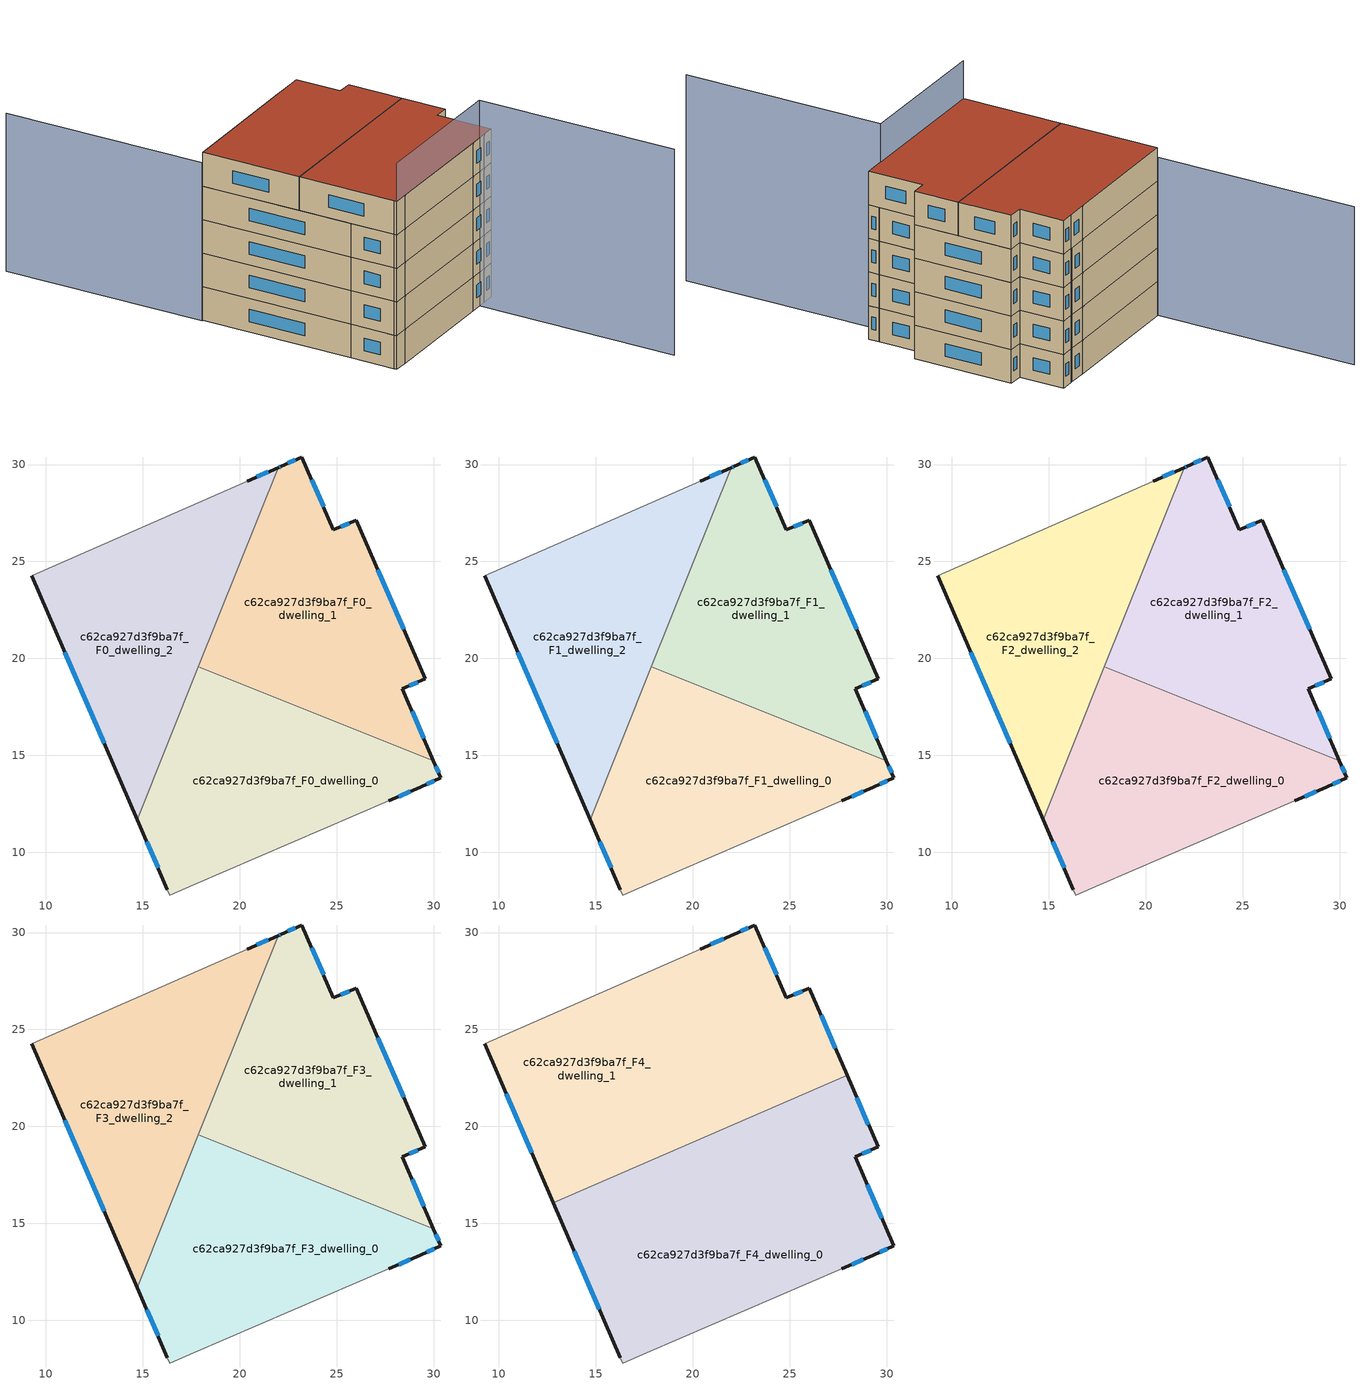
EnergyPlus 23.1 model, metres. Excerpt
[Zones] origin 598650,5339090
c62ca927d3f9ba7f_F0_dwelling_0
 floor ground (EU_floor_Construction): 29.98,14.72 30.37,13.83 29.31,13.37 27.67,12.65 17.62,8.32 16.39,7.8 16.27,8.07 14.71,11.68 17.86,19.57 z0
 wall outside (EU_wall_Construction): 27.67,12.65 29.31,13.37 30.37,13.83 29.98,14.72 / 14.71,11.68 16.27,8.07 z0:3
 wall adiabatic (EU_wall_Construction): 16.27,8.07 16.39,7.8 17.62,8.32 27.67,12.65 z0:3
 wall to c62ca927d3f9ba7f_F0_dwelling_2 (EU_wall_Construction): 17.86,19.57 14.71,11.68 z0:3
 wall to c62ca927d3f9ba7f_F0_dwelling_1 (EU_wall_Construction): 29.98,14.72 17.86,19.57 z0:3
 window (EU_Window_Construction): 28.18,12.87 28.8,13.14 / 15.2,10.55 15.78,9.2 / 30.25,14.11 30.1,14.44 / 29.64,13.51 30.04,13.69 z0.94:2.06
c62ca927d3f9ba7f_F0_dwelling_1
 floor ground (EU_floor_Construction): 26.01,27.14 29.56,18.94 28.38,18.44 29.98,14.72 17.86,19.57 21.97,29.84 22.15,29.92 23.2,30.39 24.82,26.63 z0
 wall outside (EU_wall_Construction): 29.98,14.72 28.38,18.44 29.56,18.94 26.01,27.14 24.82,26.63 23.2,30.39 22.15,29.92 21.97,29.84 z0:3
 wall to c62ca927d3f9ba7f_F0_dwelling_2 (EU_wall_Construction): 21.97,29.84 17.86,19.57 z0:3
 window (EU_Window_Construction): 28.44,21.51 27.12,24.57 / 28.75,18.6 29.19,18.78 / 29.48,15.88 28.88,17.27 / 22.09,29.89 22.03,29.87 / 22.87,30.24 22.48,30.07 / 24.32,27.81 23.71,29.21 / 25.64,26.98 25.2,26.79 z0.94:2.06
c62ca927d3f9ba7f_F0_dwelling_2
 floor ground (EU_floor_Construction): 21.97,29.84 14.71,11.68 9.26,24.26 20.38,29.15 z0
 wall outside (EU_wall_Construction): 9.26,24.26 14.71,11.68 / 21.97,29.84 20.38,29.15 z0:3
 wall adiabatic (EU_wall_Construction): 20.38,29.15 9.26,24.26 z0:3
 window (EU_Window_Construction): 10.97,20.31 13,15.62 / 21.47,29.62 20.88,29.37 z0.94:2.06
c62ca927d3f9ba7f_F1_dwelling_0
 floor to c62ca927d3f9ba7f_F0_dwelling_0 (EU_floor_Construction): 29.98,14.72 30.37,13.83 29.31,13.37 27.67,12.65 17.62,8.32 16.39,7.8 16.27,8.07 14.71,11.68 17.86,19.57 z3
 wall outside (EU_wall_Construction): 27.67,12.65 29.31,13.37 30.37,13.83 29.98,14.72 / 14.71,11.68 16.27,8.07 z3:6
 wall adiabatic (EU_wall_Construction): 16.27,8.07 16.39,7.8 17.62,8.32 27.67,12.65 z3:6
 wall to c62ca927d3f9ba7f_F1_dwelling_2 (EU_wall_Construction): 17.86,19.57 14.71,11.68 z3:6
 wall to c62ca927d3f9ba7f_F1_dwelling_1 (EU_wall_Construction): 29.98,14.72 17.86,19.57 z3:6
 window (EU_Window_Construction): 28.18,12.87 28.8,13.14 / 15.2,10.55 15.78,9.2 / 30.25,14.11 30.1,14.44 / 29.64,13.51 30.04,13.69 z3.94:5.06
c62ca927d3f9ba7f_F1_dwelling_1
 floor to c62ca927d3f9ba7f_F0_dwelling_1 (EU_floor_Construction): 26.01,27.14 29.56,18.94 28.38,18.44 29.98,14.72 17.86,19.57 21.97,29.84 22.15,29.92 23.2,30.39 24.82,26.63 z3
 wall outside (EU_wall_Construction): 29.98,14.72 28.38,18.44 29.56,18.94 26.01,27.14 24.82,26.63 23.2,30.39 22.15,29.92 21.97,29.84 z3:6
 wall to c62ca927d3f9ba7f_F1_dwelling_2 (EU_wall_Construction): 21.97,29.84 17.86,19.57 z3:6
 window (EU_Window_Construction): 28.44,21.51 27.12,24.57 / 28.75,18.6 29.19,18.78 / 29.48,15.88 28.88,17.27 / 22.09,29.89 22.03,29.87 / 22.87,30.24 22.48,30.07 / 24.32,27.81 23.71,29.21 / 25.64,26.98 25.2,26.79 z3.94:5.06
c62ca927d3f9ba7f_F1_dwelling_2
 floor to c62ca927d3f9ba7f_F0_dwelling_2 (EU_floor_Construction): 21.97,29.84 14.71,11.68 9.26,24.26 20.38,29.15 z3
 wall outside (EU_wall_Construction): 9.26,24.26 14.71,11.68 / 21.97,29.84 20.38,29.15 z3:6
 wall adiabatic (EU_wall_Construction): 20.38,29.15 9.26,24.26 z3:6
 window (EU_Window_Construction): 10.97,20.31 13,15.62 / 21.47,29.62 20.88,29.37 z3.94:5.06
c62ca927d3f9ba7f_F2_dwelling_0
 floor to c62ca927d3f9ba7f_F1_dwelling_0 (EU_floor_Construction): 29.98,14.72 30.37,13.83 29.31,13.37 27.67,12.65 17.62,8.32 16.39,7.8 16.27,8.07 14.71,11.68 17.86,19.57 z6
 wall outside (EU_wall_Construction): 27.67,12.65 29.31,13.37 30.37,13.83 29.98,14.72 / 14.71,11.68 16.27,8.07 z6:9
 wall adiabatic (EU_wall_Construction): 16.27,8.07 16.39,7.8 17.62,8.32 27.67,12.65 z6:9
 wall to c62ca927d3f9ba7f_F2_dwelling_2 (EU_wall_Construction): 17.86,19.57 14.71,11.68 z6:9
 wall to c62ca927d3f9ba7f_F2_dwelling_1 (EU_wall_Construction): 29.98,14.72 17.86,19.57 z6:9
 window (EU_Window_Construction): 28.18,12.87 28.8,13.14 / 15.2,10.55 15.78,9.2 / 30.25,14.11 30.1,14.44 / 29.64,13.51 30.04,13.69 z6.94:8.06
c62ca927d3f9ba7f_F2_dwelling_1
 floor to c62ca927d3f9ba7f_F1_dwelling_1 (EU_floor_Construction): 26.01,27.14 29.56,18.94 28.38,18.44 29.98,14.72 17.86,19.57 21.97,29.84 22.15,29.92 23.2,30.39 24.82,26.63 z6
 wall outside (EU_wall_Construction): 29.98,14.72 28.38,18.44 29.56,18.94 26.01,27.14 24.82,26.63 23.2,30.39 22.15,29.92 21.97,29.84 z6:9
 wall to c62ca927d3f9ba7f_F2_dwelling_2 (EU_wall_Construction): 21.97,29.84 17.86,19.57 z6:9
 window (EU_Window_Construction): 28.44,21.51 27.12,24.57 / 28.75,18.6 29.19,18.78 / 29.48,15.88 28.88,17.27 / 22.09,29.89 22.03,29.87 / 22.87,30.24 22.48,30.07 / 24.32,27.81 23.71,29.21 / 25.64,26.98 25.2,26.79 z6.94:8.06
c62ca927d3f9ba7f_F2_dwelling_2
 floor to c62ca927d3f9ba7f_F1_dwelling_2 (EU_floor_Construction): 21.97,29.84 14.71,11.68 9.26,24.26 20.38,29.15 z6
 wall outside (EU_wall_Construction): 9.26,24.26 14.71,11.68 / 21.97,29.84 20.38,29.15 z6:9
 wall adiabatic (EU_wall_Construction): 20.38,29.15 9.26,24.26 z6:9
 window (EU_Window_Construction): 10.97,20.31 13,15.62 / 21.47,29.62 20.88,29.37 z6.94:8.06
c62ca927d3f9ba7f_F3_dwelling_0
 floor to c62ca927d3f9ba7f_F2_dwelling_0 (EU_floor_Construction): 29.98,14.72 30.37,13.83 29.31,13.37 27.67,12.65 17.62,8.32 16.39,7.8 16.27,8.07 14.71,11.68 17.86,19.57 z9
 wall outside (EU_wall_Construction): 27.67,12.65 29.31,13.37 30.37,13.83 29.98,14.72 / 14.71,11.68 16.27,8.07 z9:12
 wall adiabatic (EU_wall_Construction): 16.27,8.07 16.39,7.8 17.62,8.32 27.67,12.65 z9:12
 wall to c62ca927d3f9ba7f_F3_dwelling_2 (EU_wall_Construction): 17.86,19.57 14.71,11.68 z9:12
 wall to c62ca927d3f9ba7f_F3_dwelling_1 (EU_wall_Construction): 29.98,14.72 17.86,19.57 z9:12
 window (EU_Window_Construction): 28.18,12.87 28.8,13.14 / 15.2,10.55 15.78,9.2 / 30.25,14.11 30.1,14.44 / 29.64,13.51 30.04,13.69 z9.94:11.06
c62ca927d3f9ba7f_F3_dwelling_1
 floor to c62ca927d3f9ba7f_F2_dwelling_1 (EU_floor_Construction): 26.01,27.14 29.56,18.94 28.38,18.44 29.98,14.72 17.86,19.57 21.97,29.84 22.15,29.92 23.2,30.39 24.82,26.63 z9
 wall outside (EU_wall_Construction): 29.98,14.72 28.38,18.44 29.56,18.94 26.01,27.14 24.82,26.63 23.2,30.39 22.15,29.92 21.97,29.84 z9:12
 wall to c62ca927d3f9ba7f_F3_dwelling_2 (EU_wall_Construction): 21.97,29.84 17.86,19.57 z9:12
 window (EU_Window_Construction): 28.44,21.51 27.12,24.57 / 28.75,18.6 29.19,18.78 / 29.48,15.88 28.88,17.27 / 22.09,29.89 22.03,29.87 / 22.87,30.24 22.48,30.07 / 24.32,27.81 23.71,29.21 / 25.64,26.98 25.2,26.79 z9.94:11.06
c62ca927d3f9ba7f_F3_dwelling_2
 floor to c62ca927d3f9ba7f_F2_dwelling_2 (EU_floor_Construction): 21.97,29.84 14.71,11.68 9.26,24.26 20.38,29.15 z9
 wall outside (EU_wall_Construction): 9.26,24.26 14.71,11.68 / 21.97,29.84 20.38,29.15 z9:12
 wall adiabatic (EU_wall_Construction): 20.38,29.15 9.26,24.26 z9:12
 window (EU_Window_Construction): 10.97,20.31 13,15.62 / 21.47,29.62 20.88,29.37 z9.94:11.06
c62ca927d3f9ba7f_F4_dwelling_0
 floor to c62ca927d3f9ba7f_F3_dwelling_0 (EU_floor_Construction): 29.98,14.72 30.37,13.83 29.31,13.37 27.67,12.65 17.62,8.32 16.39,7.8 16.27,8.07 14.71,11.68 17.23,17.99 19.43,18.94 z12
 floor to c62ca927d3f9ba7f_F3_dwelling_1 (EU_floor_Construction): 27.96,22.63 29.56,18.94 28.38,18.44 29.98,14.72 19.43,18.94 z12
 floor to c62ca927d3f9ba7f_F3_dwelling_2 (EU_floor_Construction): 17.23,17.99 14.71,11.68 12.81,16.07 z12
 wall outside (EU_wall_Construction): 27.67,12.65 29.31,13.37 30.37,13.83 28.38,18.44 29.56,18.94 27.96,22.63 / 12.81,16.07 16.27,8.07 z12:15
 wall adiabatic (EU_wall_Construction): 16.27,8.07 16.39,7.8 17.62,8.32 27.67,12.65 z12:15
 wall to c62ca927d3f9ba7f_F4_dwelling_1 (EU_wall_Construction): 27.96,22.63 12.81,16.07 z12:15
 window (EU_Window_Construction): 29.64,13.51 30.04,13.69 / 28.18,12.87 28.8,13.14 / 13.89,13.56 15.18,10.58 / 29.06,20.1 28.46,21.47 / 28.75,18.6 29.19,18.78 / 29.74,15.28 29,16.99 z12.94:14.06
 roof outside (EU_roof_Construction): 27.67,12.65 29.31,13.37 30.37,13.83 28.38,18.44 29.56,18.94 27.96,22.63 12.81,16.07 16.27,8.07 16.39,7.8 17.62,8.32 z15
c62ca927d3f9ba7f_F4_dwelling_1
 floor to c62ca927d3f9ba7f_F3_dwelling_1 (EU_floor_Construction): 26.01,27.14 27.96,22.63 19.43,18.94 17.86,19.57 21.97,29.84 22.15,29.92 23.2,30.39 24.82,26.63 z12
 floor to c62ca927d3f9ba7f_F3_dwelling_2 (EU_floor_Construction): 21.97,29.84 17.23,17.99 12.81,16.07 9.26,24.26 20.38,29.15 z12
 floor to c62ca927d3f9ba7f_F3_dwelling_0 (EU_floor_Construction): 19.43,18.94 17.23,17.99 17.86,19.57 z12
 wall outside (EU_wall_Construction): 27.96,22.63 26.01,27.14 24.82,26.63 23.2,30.39 22.15,29.92 20.38,29.15 / 9.26,24.26 12.81,16.07 z12:15
 wall adiabatic (EU_wall_Construction): 20.38,29.15 9.26,24.26 z12:15
 window (EU_Window_Construction): 24.32,27.81 23.71,29.21 / 25.64,26.98 25.2,26.79 / 27.35,24.04 26.62,25.72 / 10.37,21.69 11.69,18.64 / 21.59,29.68 20.94,29.39 / 22.87,30.24 22.48,30.07 z12.94:14.06
 roof outside (EU_roof_Construction): 27.96,22.63 26.01,27.14 24.82,26.63 23.2,30.39 22.15,29.92 20.38,29.15 9.26,24.26 12.81,16.07 z15
shading: 16.39,7.8 28.59,13.08 / 28.59,13.08 35.74,-3.44 z0:18.4; 21.62,29.63 9.21,24.23 / 9.21,24.23 1.98,40.87 z0:14.1
[Building]
EU S2 Campaign: North Axis=0; Terrain=City; Solar Distribution=FullExterior
[Site:Location]
Vienna: Latitude=48; Longitude=16.5; Time Zone=1; Elevation=183
[SizingPeriod:WeatherFileDays]
AnnualSizingPeriod: Begin Month=1; Begin Day of Month=1; End Month=12; End Day of Month=31; Day of Week for Start Day=Monday; Use Weather File Daylight Saving Period=No; Use Weather File Rain and Snow Indicators=No
[MATERIAL]
EU_InternalMass_Material: Roughness=MediumRough; Thickness=0.1; Conductivity=1; Density=1800; Specific Heat=900; Thermal Absorptance=0.9; Solar Absorptance=0.7; Visible Absorptance=0.7
[MATERIAL:NOMASS] Roughness=MediumRough; Thermal Absorptance=0.9; Solar Absorptance=0.7; Visible Absorptance=0.7
Name | Thermal Resistance
EU_wall_NoMass | 0.914258
EU_roof_NoMass | 0.954009
EU_floor_NoMass | 1.09711
[WINDOWMATERIAL:SIMPLEGLAZINGSYSTEM]
EU_Window_SimpleGlazing: UFactor=2.09642; Solar Heat Gain Coefficient=0.65; Visible Transmittance=0.65
[CONSTRUCTION]
EU_wall_Construction: EU_wall_NoMass
EU_roof_Construction: EU_roof_NoMass
EU_floor_Construction: EU_floor_NoMass
EU_Window_Construction: EU_Window_SimpleGlazing
EU_InternalMass_Construction: EU_InternalMass_Material
[ZONE] Type=1; Multiplier=1; Ceiling Height=autocalculate; Floor Area=autocalculate; Part of Total Floor Area=Yes
Name | Volume
c62ca927d3f9ba7f_F0_dwelling_0; c62ca927d3f9ba7f_F1_dwelling_0; c62ca927d3f9ba7f_F2_dwelling_0; c62ca927d3f9ba7f_F3_dwelling_0 | 285.539
c62ca927d3f9ba7f_F4_dwelling_0 | 428.316
c62ca927d3f9ba7f_F0_dwelling_1; c62ca927d3f9ba7f_F1_dwelling_1; c62ca927d3f9ba7f_F2_dwelling_1; c62ca927d3f9ba7f_F3_dwelling_1 | 285.552
c62ca927d3f9ba7f_F4_dwelling_1 | 428.301
c62ca927d3f9ba7f_F0_dwelling_2; c62ca927d3f9ba7f_F1_dwelling_2; c62ca927d3f9ba7f_F2_dwelling_2; c62ca927d3f9ba7f_F3_dwelling_2 | 285.525
[INTERNALMASS] Construction=EU_InternalMass_Construction
Name | Zone or ZoneList | Surface Area
c62ca927d3f9ba7f_F0_dwelling_0_EU_InternalMass | c62ca927d3f9ba7f_F0_dwelling_0 | 95.1805
c62ca927d3f9ba7f_F0_dwelling_1_EU_InternalMass | c62ca927d3f9ba7f_F0_dwelling_1 | 95.1835
c62ca927d3f9ba7f_F0_dwelling_2_EU_InternalMass | c62ca927d3f9ba7f_F0_dwelling_2 | 95.1748
c62ca927d3f9ba7f_F1_dwelling_0_EU_InternalMass | c62ca927d3f9ba7f_F1_dwelling_0 | 95.1805
c62ca927d3f9ba7f_F1_dwelling_1_EU_InternalMass | c62ca927d3f9ba7f_F1_dwelling_1 | 95.1835
c62ca927d3f9ba7f_F1_dwelling_2_EU_InternalMass | c62ca927d3f9ba7f_F1_dwelling_2 | 95.1748
c62ca927d3f9ba7f_F2_dwelling_0_EU_InternalMass | c62ca927d3f9ba7f_F2_dwelling_0 | 95.1805
c62ca927d3f9ba7f_F2_dwelling_1_EU_InternalMass | c62ca927d3f9ba7f_F2_dwelling_1 | 95.1835
c62ca927d3f9ba7f_F2_dwelling_2_EU_InternalMass | c62ca927d3f9ba7f_F2_dwelling_2 | 95.1748
c62ca927d3f9ba7f_F3_dwelling_0_EU_InternalMass | c62ca927d3f9ba7f_F3_dwelling_0 | 95.1805
c62ca927d3f9ba7f_F3_dwelling_1_EU_InternalMass | c62ca927d3f9ba7f_F3_dwelling_1 | 95.1835
c62ca927d3f9ba7f_F3_dwelling_2_EU_InternalMass | c62ca927d3f9ba7f_F3_dwelling_2 | 95.1748
c62ca927d3f9ba7f_F4_dwelling_0_EU_InternalMass | c62ca927d3f9ba7f_F4_dwelling_0 | 142.772
c62ca927d3f9ba7f_F4_dwelling_1_EU_InternalMass | c62ca927d3f9ba7f_F4_dwelling_1 | 142.766
[OTHEREQUIPMENT] Fuel Type=Electricity; Design Level Calculation Method=Watts/Area; Power per Zone Floor Area=1; Fraction Latent=0; Fraction Radiant=0; Fraction Lost=0; Carbon Dioxide Generation Rate=0; EndUse Subcategory=EU_Step8_InternalGains
Name | Zone or ZoneList or Space or SpaceList | Schedule
EU_Step8_InternalGain_c62ca927d3f9ba7f_F0_dwelling_0_f000 | c62ca927d3f9ba7f_F0_dwelling_0 | EU_Step8_GainSchedule_c62ca927d3f9ba7f_F0_dwelling_0_f000
EU_Step8_InternalGain_c62ca927d3f9ba7f_F0_dwelling_1_f000 | c62ca927d3f9ba7f_F0_dwelling_1 | EU_Step8_GainSchedule_c62ca927d3f9ba7f_F0_dwelling_1_f000
EU_Step8_InternalGain_c62ca927d3f9ba7f_F0_dwelling_2_f000 | c62ca927d3f9ba7f_F0_dwelling_2 | EU_Step8_GainSchedule_c62ca927d3f9ba7f_F0_dwelling_2_f000
EU_Step8_InternalGain_c62ca927d3f9ba7f_F1_dwelling_0_f000 | c62ca927d3f9ba7f_F1_dwelling_0 | EU_Step8_GainSchedule_c62ca927d3f9ba7f_F1_dwelling_0_f000
EU_Step8_InternalGain_c62ca927d3f9ba7f_F1_dwelling_1_f000 | c62ca927d3f9ba7f_F1_dwelling_1 | EU_Step8_GainSchedule_c62ca927d3f9ba7f_F1_dwelling_1_f000
EU_Step8_InternalGain_c62ca927d3f9ba7f_F1_dwelling_2_f000 | c62ca927d3f9ba7f_F1_dwelling_2 | EU_Step8_GainSchedule_c62ca927d3f9ba7f_F1_dwelling_2_f000
EU_Step8_InternalGain_c62ca927d3f9ba7f_F2_dwelling_0_f000 | c62ca927d3f9ba7f_F2_dwelling_0 | EU_Step8_GainSchedule_c62ca927d3f9ba7f_F2_dwelling_0_f000
EU_Step8_InternalGain_c62ca927d3f9ba7f_F2_dwelling_1_f000 | c62ca927d3f9ba7f_F2_dwelling_1 | EU_Step8_GainSchedule_c62ca927d3f9ba7f_F2_dwelling_1_f000
EU_Step8_InternalGain_c62ca927d3f9ba7f_F2_dwelling_2_f000 | c62ca927d3f9ba7f_F2_dwelling_2 | EU_Step8_GainSchedule_c62ca927d3f9ba7f_F2_dwelling_2_f000
EU_Step8_InternalGain_c62ca927d3f9ba7f_F3_dwelling_0_f000 | c62ca927d3f9ba7f_F3_dwelling_0 | EU_Step8_GainSchedule_c62ca927d3f9ba7f_F3_dwelling_0_f000
EU_Step8_InternalGain_c62ca927d3f9ba7f_F3_dwelling_1_f000 | c62ca927d3f9ba7f_F3_dwelling_1 | EU_Step8_GainSchedule_c62ca927d3f9ba7f_F3_dwelling_1_f000
EU_Step8_InternalGain_c62ca927d3f9ba7f_F3_dwelling_2_f000 | c62ca927d3f9ba7f_F3_dwelling_2 | EU_Step8_GainSchedule_c62ca927d3f9ba7f_F3_dwelling_2_f000
EU_Step8_InternalGain_c62ca927d3f9ba7f_F4_dwelling_0_f000 | c62ca927d3f9ba7f_F4_dwelling_0 | EU_Step8_GainSchedule_c62ca927d3f9ba7f_F4_dwelling_0_f000
EU_Step8_InternalGain_c62ca927d3f9ba7f_F4_dwelling_1_f000 | c62ca927d3f9ba7f_F4_dwelling_1 | EU_Step8_GainSchedule_c62ca927d3f9ba7f_F4_dwelling_1_f000
[ZONEVENTILATION:DESIGNFLOWRATE] Schedule=EU_AlwaysOn; Design Flow Rate Calculation Method=AirChanges/Hour; Air Changes per Hour=0.546891; Ventilation Type=Natural; Fan Pressure Rise=0; Fan Total Efficiency=1; Constant Term Coefficient=1; Temperature Term Coefficient=0; Velocity Term Coefficient=0; Velocity Squared Term Coefficient=0; Minimum Indoor Temperature=-100; Maximum Indoor Temperature=100; Delta Temperature=-100; Minimum Outdoor Temperature=-100; Maximum Outdoor Temperature=100; Maximum Wind Speed=40
Name | Zone or ZoneList or Space or SpaceList
EU_ConstantAir_c62ca927d3f9ba7f_F0_dwelling_0 | c62ca927d3f9ba7f_F0_dwelling_0
EU_ConstantAir_c62ca927d3f9ba7f_F0_dwelling_1 | c62ca927d3f9ba7f_F0_dwelling_1
EU_ConstantAir_c62ca927d3f9ba7f_F0_dwelling_2 | c62ca927d3f9ba7f_F0_dwelling_2
EU_ConstantAir_c62ca927d3f9ba7f_F1_dwelling_0 | c62ca927d3f9ba7f_F1_dwelling_0
EU_ConstantAir_c62ca927d3f9ba7f_F1_dwelling_1 | c62ca927d3f9ba7f_F1_dwelling_1
EU_ConstantAir_c62ca927d3f9ba7f_F1_dwelling_2 | c62ca927d3f9ba7f_F1_dwelling_2
EU_ConstantAir_c62ca927d3f9ba7f_F2_dwelling_0 | c62ca927d3f9ba7f_F2_dwelling_0
EU_ConstantAir_c62ca927d3f9ba7f_F2_dwelling_1 | c62ca927d3f9ba7f_F2_dwelling_1
EU_ConstantAir_c62ca927d3f9ba7f_F2_dwelling_2 | c62ca927d3f9ba7f_F2_dwelling_2
EU_ConstantAir_c62ca927d3f9ba7f_F3_dwelling_0 | c62ca927d3f9ba7f_F3_dwelling_0
EU_ConstantAir_c62ca927d3f9ba7f_F3_dwelling_1 | c62ca927d3f9ba7f_F3_dwelling_1
EU_ConstantAir_c62ca927d3f9ba7f_F3_dwelling_2 | c62ca927d3f9ba7f_F3_dwelling_2
EU_ConstantAir_c62ca927d3f9ba7f_F4_dwelling_0 | c62ca927d3f9ba7f_F4_dwelling_0
EU_ConstantAir_c62ca927d3f9ba7f_F4_dwelling_1 | c62ca927d3f9ba7f_F4_dwelling_1
[HVACTEMPLATE:THERMOSTAT] Constant Heating Setpoint=20; Constant Cooling Setpoint=50
EU_HeatOnly_c62ca927d3f9ba7f_F0_dwelling_0; EU_HeatOnly_c62ca927d3f9ba7f_F0_dwelling_1; EU_HeatOnly_c62ca927d3f9ba7f_F0_dwelling_2; EU_HeatOnly_c62ca927d3f9ba7f_F1_dwelling_0; EU_HeatOnly_c62ca927d3f9ba7f_F1_dwelling_1; EU_HeatOnly_c62ca927d3f9ba7f_F1_dwelling_2; EU_HeatOnly_c62ca927d3f9ba7f_F2_dwelling_0; EU_HeatOnly_c62ca927d3f9ba7f_F2_dwelling_1; EU_HeatOnly_c62ca927d3f9ba7f_F2_dwelling_2; EU_HeatOnly_c62ca927d3f9ba7f_F3_dwelling_0; EU_HeatOnly_c62ca927d3f9ba7f_F3_dwelling_1; EU_HeatOnly_c62ca927d3f9ba7f_F3_dwelling_2; EU_HeatOnly_c62ca927d3f9ba7f_F4_dwelling_0; EU_HeatOnly_c62ca927d3f9ba7f_F4_dwelling_1
[HVACTEMPLATE:ZONE:IDEALLOADSAIRSYSTEM] System Availability Schedule=EU_AlwaysOn; Maximum Heating Supply Air Temperature=50; Minimum Cooling Supply Air Temperature=13; Maximum Heating Supply Air Humidity Ratio=0.0156; Minimum Cooling Supply Air Humidity Ratio=0.0077; Heating Limit=NoLimit; Cooling Limit=NoLimit; Heating Availability Schedule=EU_AlwaysOn; Cooling Availability Schedule=EU_CoolingOff; Dehumidification Control Type=ConstantSensibleHeatRatio; Cooling Sensible Heat Ratio=0.7; Dehumidification Setpoint=60; Humidification Control Type=None; Humidification Setpoint=30; Outdoor Air Method=None; Outdoor Air Flow Rate per Person=0.00944; Outdoor Air Flow Rate per Zone Floor Area=0; Outdoor Air Flow Rate per Zone=0; Demand Controlled Ventilation Type=None; Outdoor Air Economizer Type=NoEconomizer; Heat Recovery Type=None; Sensible Heat Recovery Effectiveness=0.7; Latent Heat Recovery Effectiveness=0.65
Name | Template Thermostat
c62ca927d3f9ba7f_F0_dwelling_0 | EU_HeatOnly_c62ca927d3f9ba7f_F0_dwelling_0
c62ca927d3f9ba7f_F0_dwelling_1 | EU_HeatOnly_c62ca927d3f9ba7f_F0_dwelling_1
c62ca927d3f9ba7f_F0_dwelling_2 | EU_HeatOnly_c62ca927d3f9ba7f_F0_dwelling_2
c62ca927d3f9ba7f_F1_dwelling_0 | EU_HeatOnly_c62ca927d3f9ba7f_F1_dwelling_0
c62ca927d3f9ba7f_F1_dwelling_1 | EU_HeatOnly_c62ca927d3f9ba7f_F1_dwelling_1
c62ca927d3f9ba7f_F1_dwelling_2 | EU_HeatOnly_c62ca927d3f9ba7f_F1_dwelling_2
c62ca927d3f9ba7f_F2_dwelling_0 | EU_HeatOnly_c62ca927d3f9ba7f_F2_dwelling_0
c62ca927d3f9ba7f_F2_dwelling_1 | EU_HeatOnly_c62ca927d3f9ba7f_F2_dwelling_1
c62ca927d3f9ba7f_F2_dwelling_2 | EU_HeatOnly_c62ca927d3f9ba7f_F2_dwelling_2
c62ca927d3f9ba7f_F3_dwelling_0 | EU_HeatOnly_c62ca927d3f9ba7f_F3_dwelling_0
c62ca927d3f9ba7f_F3_dwelling_1 | EU_HeatOnly_c62ca927d3f9ba7f_F3_dwelling_1
c62ca927d3f9ba7f_F3_dwelling_2 | EU_HeatOnly_c62ca927d3f9ba7f_F3_dwelling_2
c62ca927d3f9ba7f_F4_dwelling_0 | EU_HeatOnly_c62ca927d3f9ba7f_F4_dwelling_0
c62ca927d3f9ba7f_F4_dwelling_1 | EU_HeatOnly_c62ca927d3f9ba7f_F4_dwelling_1
[SIZING:ZONE] Zone Cooling Design Supply Air Temperature Input Method=SupplyAirTemperature; Zone Cooling Design Supply Air Temperature=13; Zone Heating Design Supply Air Temperature Input Method=SupplyAirTemperature; Zone Heating Design Supply Air Temperature=50; Zone Cooling Design Supply Air Humidity Ratio=0.008; Zone Heating Design Supply Air Humidity Ratio=0.008; Cooling Design Air Flow Method=DesignDay; Cooling Design Air Flow Rate=0; Cooling Minimum Air Flow per Zone Floor Area=0.000762; Cooling Minimum Air Flow=0; Cooling Minimum Air Flow Fraction=0.2; Heating Design Air Flow Method=DesignDay; Heating Design Air Flow Rate=0; Heating Maximum Air Flow per Zone Floor Area=0.002032; Heating Maximum Air Flow=0.141576; Heating Maximum Air Flow Fraction=0.3; Account for Dedicated Outdoor Air System=No; Dedicated Outdoor Air System Control Strategy=NeutralSupplyAir; Dedicated Outdoor Air Low Setpoint Temperature for Design=autosize; Dedicated Outdoor Air High Setpoint Temperature for Design=autosize; Zone Load Sizing Method=Sensible Load Only No Latent Load; Zone Latent Cooling Design Supply Air Humidity Ratio Input Method=HumidityRatioDifference; Zone Cooling Design Supply Air Humidity Ratio Difference=0.005; Zone Latent Heating Design Supply Air Humidity Ratio Input Method=HumidityRatioDifference; Zone Humidification Design Supply Air Humidity Ratio Difference=0.005
c62ca927d3f9ba7f_F0_dwelling_0; c62ca927d3f9ba7f_F0_dwelling_1; c62ca927d3f9ba7f_F0_dwelling_2; c62ca927d3f9ba7f_F1_dwelling_0; c62ca927d3f9ba7f_F1_dwelling_1; c62ca927d3f9ba7f_F1_dwelling_2; c62ca927d3f9ba7f_F2_dwelling_0; c62ca927d3f9ba7f_F2_dwelling_1; c62ca927d3f9ba7f_F2_dwelling_2; c62ca927d3f9ba7f_F3_dwelling_0; c62ca927d3f9ba7f_F3_dwelling_1; c62ca927d3f9ba7f_F3_dwelling_2; c62ca927d3f9ba7f_F4_dwelling_0; c62ca927d3f9ba7f_F4_dwelling_1
[SCHEDULE:CONSTANT]
Name | Hourly Value
EU_AlwaysOn | 1
EU_CoolingOff | 0
[SCHEDULE:FILE] Column Number=1; Rows to Skip at Top=0; Number of Hours of Data=8760; Column Separator=Comma; Interpolate to Timestep=No; Minutes per Item=60; Adjust Schedule for Daylight Savings=Yes
Name | File
EU_Step8_GainSchedule_c62ca927d3f9ba7f_F0_dwelling_0_f000 | ../../schedules/c62ca927d3f9ba7f/c62ca927d3f9ba7f_F0_dwelling_0_f000_gain.csv
EU_Step8_GainSchedule_c62ca927d3f9ba7f_F0_dwelling_1_f000 | ../../schedules/c62ca927d3f9ba7f/c62ca927d3f9ba7f_F0_dwelling_1_f000_gain.csv
EU_Step8_GainSchedule_c62ca927d3f9ba7f_F0_dwelling_2_f000 | ../../schedules/c62ca927d3f9ba7f/c62ca927d3f9ba7f_F0_dwelling_2_f000_gain.csv
EU_Step8_GainSchedule_c62ca927d3f9ba7f_F1_dwelling_0_f000 | ../../schedules/c62ca927d3f9ba7f/c62ca927d3f9ba7f_F1_dwelling_0_f000_gain.csv
EU_Step8_GainSchedule_c62ca927d3f9ba7f_F1_dwelling_1_f000 | ../../schedules/c62ca927d3f9ba7f/c62ca927d3f9ba7f_F1_dwelling_1_f000_gain.csv
EU_Step8_GainSchedule_c62ca927d3f9ba7f_F1_dwelling_2_f000 | ../../schedules/c62ca927d3f9ba7f/c62ca927d3f9ba7f_F1_dwelling_2_f000_gain.csv
EU_Step8_GainSchedule_c62ca927d3f9ba7f_F2_dwelling_0_f000 | ../../schedules/c62ca927d3f9ba7f/c62ca927d3f9ba7f_F2_dwelling_0_f000_gain.csv
EU_Step8_GainSchedule_c62ca927d3f9ba7f_F2_dwelling_1_f000 | ../../schedules/c62ca927d3f9ba7f/c62ca927d3f9ba7f_F2_dwelling_1_f000_gain.csv
EU_Step8_GainSchedule_c62ca927d3f9ba7f_F2_dwelling_2_f000 | ../../schedules/c62ca927d3f9ba7f/c62ca927d3f9ba7f_F2_dwelling_2_f000_gain.csv
EU_Step8_GainSchedule_c62ca927d3f9ba7f_F3_dwelling_0_f000 | ../../schedules/c62ca927d3f9ba7f/c62ca927d3f9ba7f_F3_dwelling_0_f000_gain.csv
EU_Step8_GainSchedule_c62ca927d3f9ba7f_F3_dwelling_1_f000 | ../../schedules/c62ca927d3f9ba7f/c62ca927d3f9ba7f_F3_dwelling_1_f000_gain.csv
EU_Step8_GainSchedule_c62ca927d3f9ba7f_F3_dwelling_2_f000 | ../../schedules/c62ca927d3f9ba7f/c62ca927d3f9ba7f_F3_dwelling_2_f000_gain.csv
EU_Step8_GainSchedule_c62ca927d3f9ba7f_F4_dwelling_0_f000 | ../../schedules/c62ca927d3f9ba7f/c62ca927d3f9ba7f_F4_dwelling_0_f000_gain.csv
EU_Step8_GainSchedule_c62ca927d3f9ba7f_F4_dwelling_1_f000 | ../../schedules/c62ca927d3f9ba7f/c62ca927d3f9ba7f_F4_dwelling_1_f000_gain.csv
